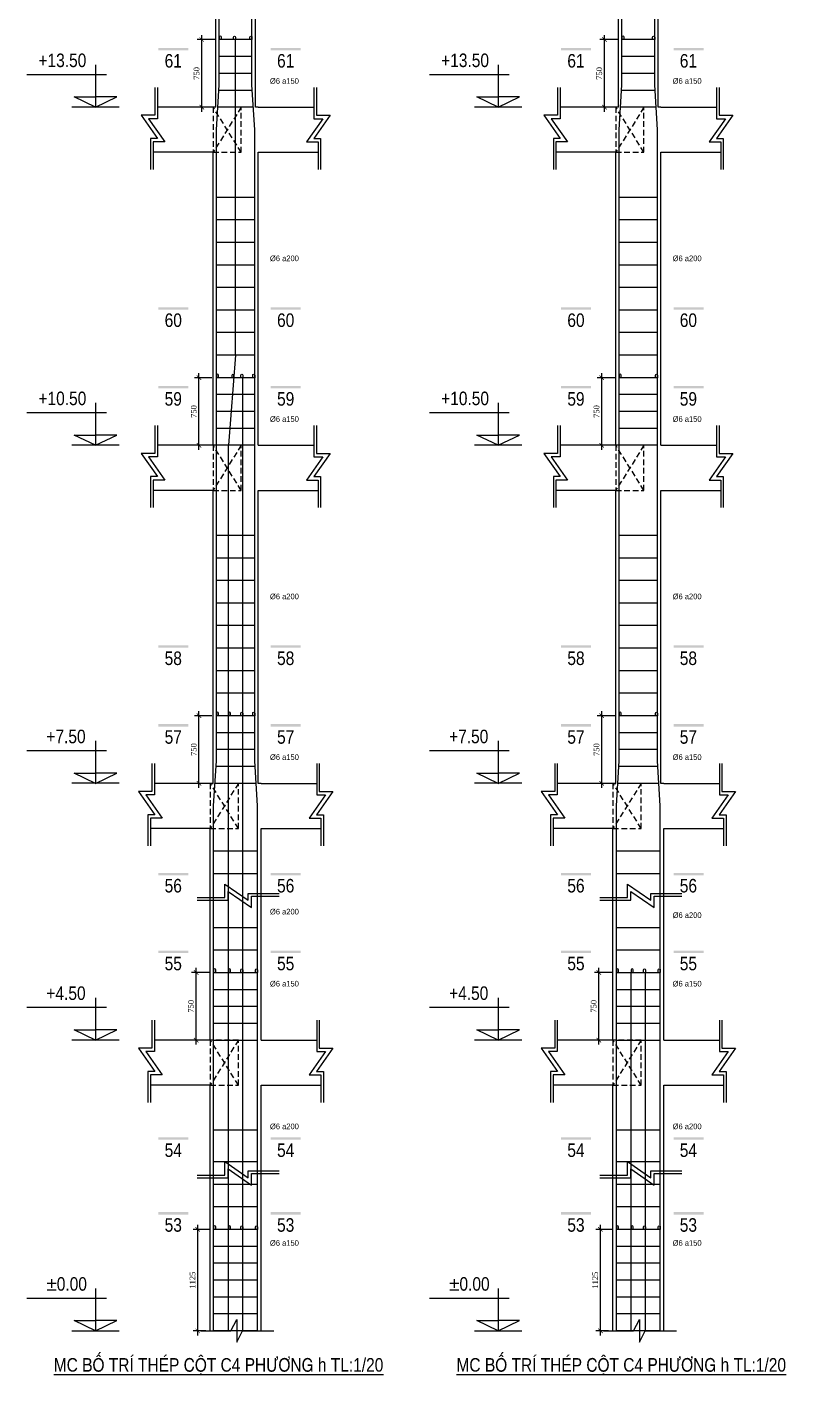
# Model space of a CAD drawing. Extents: x 394 to 12570, y -4198 to 1567.
# Drawn here: x 5536 to 5873, y 81 to 679 of the extents above; entities that cross this region are included whole.
import ezdxf

# ---------------------------------------------------------------- set-up
doc = ezdxf.new("R2010")
doc.units = 0
doc.header["$MEASUREMENT"] = 0
doc.linetypes.add('CENTER2', pattern=[1.125, 0.75, -0.125, 0.125, -0.125])
doc.linetypes.add('HIDDEN', pattern=[0.375, 0.25, -0.125])
doc.layers.get('0').update_dxf_attribs({"linetype": 'CONTINUOUS'})
doc.layers.get('DEFPOINTS').update_dxf_attribs({"linetype": 'CONTINUOUS'})
for name, color, linetype in [('DAI', 3, 'CONTINUOUS'), ('DUT', 9, 'CENTER2'), ('TEXT', 7, 'CONTINUOUS'), ('THEP', 6, 'CONTINUOUS'), ('TUONG', 7, 'CONTINUOUS')]:
    doc.layers.add(name, color=color, linetype=linetype)
doc.styles.add('DIM-NEW', font='')
doc.styles.add('style1', font='')
doc.styles.add('T2', font='')
doc.styles.get('DIM-NEW').set_extended_font_data('VNI-Helve-Condense')
doc.styles.get('style1').set_extended_font_data('VNI-Goudy')
doc.styles.get('T2').set_extended_font_data('VNI-Times')
doc.dimstyles.new('TL25', dxfattribs={"dimtxt": 2.5, "dimasz": 2, "dimexe": 2, "dimexo": 2, "dimgap": 1, "dimtad": 1, "dimdec": 0, "dimlfac": 25, "dimzin": 0, "dimdsep": 46, "dimtxsty": 'T2', "dimblk": 'ARCHTICK', "dimcen": 2.5, "dimdle": 2, "dimclrd": 1, "dimclre": 1, "dimclrt": 2, "dimadec": 0, "dimazin": 0, "dimtfac": 1, "dimtdec": 0, "dimtix": 1, "dimtofl": 0, "dimtmove": 0, "dimatfit": 0, "dimldrblk": 'ARCHTICK', "dimfxl": 1, "dimtolj": 1, "dimtzin": 0, "dimlwd": -1, "dimlwe": -1, "dimarcsym": 0})

# ---------------------------------------------------------------- blocks, each defined once
blk = doc.blocks.new('_ARCHTICK')
at = {"color": 0, "linetype": 'ByBlock', "const_width": 0.15}
blk.add_lwpolyline([(-0.5, -0.5), (0.5, 0.5)], dxfattribs=at)
blk = doc.blocks.new('*D60')
at = {"layer": 'DEFPOINTS', "color": 0, "transparency": 16777216}
for p in [(5613.5, 673.54), (5621.26, 673.54), (5619.76, 643.54)]:
    blk.add_point(p, dxfattribs=at)
at = {"layer": 'TUONG', "color": 1, "transparency": 16777216}
for p, q in [((5619.26, 673.54), (5611.5, 673.54)), ((5613.5, 641.54), (5613.5, 675.54)), ((5617.76, 643.54), (5611.5, 643.54))]:
    blk.add_line(p, q, dxfattribs=at)
at = {"layer": 'TUONG', "color": 1, "transparency": 16777216, "xscale": 2, "yscale": 2, "zscale": 2}
for p, rotation in [((5613.5, 673.54), 90), ((5613.5, 643.54), 270)]:
    blk.add_blockref('_ARCHTICK', p, dxfattribs=dict(at, rotation=rotation))
at = {"layer": 'TUONG', "color": 2, "transparency": 16777216, "insert": (5611.2, 658.54), "char_height": 2.5, "attachment_point": 5, "rotation": 90, "style": 'T2'}
blk.add_mtext('\\A1;750', dxfattribs=at)
blk = doc.blocks.new('*D59')
at = {"layer": 'DEFPOINTS', "color": 0, "transparency": 16777216}
for p in [(5612.25, 523.54), (5620.01, 523.54), (5618.51, 493.54)]:
    blk.add_point(p, dxfattribs=at)
at = {"layer": 'TUONG', "color": 1, "transparency": 16777216}
for p, q in [((5618.01, 523.54), (5610.25, 523.54)), ((5612.25, 491.54), (5612.25, 525.54)), ((5616.51, 493.54), (5610.25, 493.54))]:
    blk.add_line(p, q, dxfattribs=at)
at = {"layer": 'TUONG', "color": 1, "transparency": 16777216, "xscale": 2, "yscale": 2, "zscale": 2}
for p, rotation in [((5612.25, 523.54), 90), ((5612.25, 493.54), 270)]:
    blk.add_blockref('_ARCHTICK', p, dxfattribs=dict(at, rotation=rotation))
at = {"layer": 'TUONG', "color": 2, "transparency": 16777216, "insert": (5609.95, 508.54), "char_height": 2.5, "attachment_point": 5, "rotation": 90, "style": 'T2'}
blk.add_mtext('\\A1;750', dxfattribs=at)
blk = doc.blocks.new('*D58')
at = {"layer": 'DEFPOINTS', "color": 0, "transparency": 16777216}
for p in [(5612.25, 373.54), (5620.01, 373.54), (5618.51, 343.54)]:
    blk.add_point(p, dxfattribs=at)
at = {"layer": 'TUONG', "color": 1, "transparency": 16777216}
for p, q in [((5618.01, 373.54), (5610.25, 373.54)), ((5612.25, 341.54), (5612.25, 375.54)), ((5616.51, 343.54), (5610.25, 343.54))]:
    blk.add_line(p, q, dxfattribs=at)
at = {"layer": 'TUONG', "color": 1, "transparency": 16777216, "xscale": 2, "yscale": 2, "zscale": 2}
for p, rotation in [((5612.25, 373.54), 90), ((5612.25, 343.54), 270)]:
    blk.add_blockref('_ARCHTICK', p, dxfattribs=dict(at, rotation=rotation))
at = {"layer": 'TUONG', "color": 2, "transparency": 16777216, "insert": (5609.95, 358.54), "char_height": 2.5, "attachment_point": 5, "rotation": 90, "style": 'T2'}
blk.add_mtext('\\A1;750', dxfattribs=at)
blk = doc.blocks.new('*D57')
at = {"layer": 'DEFPOINTS', "color": 0, "transparency": 16777216}
for p in [(5611, 259.64), (5618.76, 259.64), (5617.26, 229.64)]:
    blk.add_point(p, dxfattribs=at)
at = {"layer": 'TUONG', "color": 1, "transparency": 16777216}
for p, q in [((5616.76, 259.64), (5609, 259.64)), ((5611, 227.64), (5611, 261.64)), ((5615.26, 229.64), (5609, 229.64))]:
    blk.add_line(p, q, dxfattribs=at)
at = {"layer": 'TUONG', "color": 1, "transparency": 16777216, "xscale": 2, "yscale": 2, "zscale": 2}
for p, rotation in [((5611, 259.64), 90), ((5611, 229.64), 270)]:
    blk.add_blockref('_ARCHTICK', p, dxfattribs=dict(at, rotation=rotation))
at = {"layer": 'TUONG', "color": 2, "transparency": 16777216, "insert": (5608.7, 244.64), "char_height": 2.5, "attachment_point": 5, "rotation": 90, "style": 'T2'}
blk.add_mtext('\\A1;750', dxfattribs=at)
blk = doc.blocks.new('*D56')
at = {"layer": 'DEFPOINTS', "color": 0, "transparency": 16777216}
for p in [(5611.67, 145.63), (5618.76, 145.63), (5617.26, 100.63)]:
    blk.add_point(p, dxfattribs=at)
at = {"layer": 'TUONG', "color": 1, "transparency": 16777216}
for p, q in [((5616.76, 145.63), (5609.67, 145.63)), ((5611.67, 98.63), (5611.67, 147.63)), ((5615.26, 100.63), (5609.67, 100.63))]:
    blk.add_line(p, q, dxfattribs=at)
at = {"layer": 'TUONG', "color": 1, "transparency": 16777216, "xscale": 2, "yscale": 2, "zscale": 2}
for p, rotation in [((5611.67, 145.63), 90), ((5611.67, 100.63), 270)]:
    blk.add_blockref('_ARCHTICK', p, dxfattribs=dict(at, rotation=rotation))
at = {"layer": 'TUONG', "color": 2, "transparency": 16777216, "insert": (5609.37, 123.13), "char_height": 2.5, "attachment_point": 5, "rotation": 90, "style": 'T2'}
blk.add_mtext('\\A1;1125', dxfattribs=at)
blk = doc.blocks.new('*D75')
at = {"layer": 'DEFPOINTS', "color": 0, "transparency": 16777216}
for p in [(5790.31, 145.63), (5797.4, 145.63), (5795.9, 100.63)]:
    blk.add_point(p, dxfattribs=at)
at = {"layer": 'TUONG', "color": 1, "transparency": 16777216}
for p, q in [((5795.4, 145.63), (5788.31, 145.63)), ((5790.31, 98.63), (5790.31, 147.63)), ((5793.9, 100.63), (5788.31, 100.63))]:
    blk.add_line(p, q, dxfattribs=at)
at = {"layer": 'TUONG', "color": 1, "transparency": 16777216, "xscale": 2, "yscale": 2, "zscale": 2}
for p, rotation in [((5790.31, 145.63), 90), ((5790.31, 100.63), 270)]:
    blk.add_blockref('_ARCHTICK', p, dxfattribs=dict(at, rotation=rotation))
at = {"layer": 'TUONG', "color": 2, "transparency": 16777216, "insert": (5788.01, 123.13), "char_height": 2.5, "attachment_point": 5, "rotation": 90, "style": 'T2'}
blk.add_mtext('\\A1;1125', dxfattribs=at)
blk = doc.blocks.new('*D74')
at = {"layer": 'DEFPOINTS', "color": 0, "transparency": 16777216}
for p in [(5789.64, 259.64), (5797.4, 259.64), (5795.9, 229.64)]:
    blk.add_point(p, dxfattribs=at)
at = {"layer": 'TUONG', "color": 1, "transparency": 16777216}
for p, q in [((5795.4, 259.64), (5787.64, 259.64)), ((5789.64, 227.64), (5789.64, 261.64)), ((5793.9, 229.64), (5787.64, 229.64))]:
    blk.add_line(p, q, dxfattribs=at)
at = {"layer": 'TUONG', "color": 1, "transparency": 16777216, "xscale": 2, "yscale": 2, "zscale": 2}
for p, rotation in [((5789.64, 259.64), 90), ((5789.64, 229.64), 270)]:
    blk.add_blockref('_ARCHTICK', p, dxfattribs=dict(at, rotation=rotation))
at = {"layer": 'TUONG', "color": 2, "transparency": 16777216, "insert": (5787.34, 244.64), "char_height": 2.5, "attachment_point": 5, "rotation": 90, "style": 'T2'}
blk.add_mtext('\\A1;750', dxfattribs=at)
blk = doc.blocks.new('*D73')
at = {"layer": 'DEFPOINTS', "color": 0, "transparency": 16777216}
for p in [(5790.89, 373.54), (5798.65, 373.54), (5797.15, 343.54)]:
    blk.add_point(p, dxfattribs=at)
at = {"layer": 'TUONG', "color": 1, "transparency": 16777216}
for p, q in [((5796.65, 373.54), (5788.89, 373.54)), ((5790.89, 341.54), (5790.89, 375.54)), ((5795.15, 343.54), (5788.89, 343.54))]:
    blk.add_line(p, q, dxfattribs=at)
at = {"layer": 'TUONG', "color": 1, "transparency": 16777216, "xscale": 2, "yscale": 2, "zscale": 2}
for p, rotation in [((5790.89, 373.54), 90), ((5790.89, 343.54), 270)]:
    blk.add_blockref('_ARCHTICK', p, dxfattribs=dict(at, rotation=rotation))
at = {"layer": 'TUONG', "color": 2, "transparency": 16777216, "insert": (5788.59, 358.54), "char_height": 2.5, "attachment_point": 5, "rotation": 90, "style": 'T2'}
blk.add_mtext('\\A1;750', dxfattribs=at)
blk = doc.blocks.new('*D72')
at = {"layer": 'DEFPOINTS', "color": 0, "transparency": 16777216}
for p in [(5790.89, 523.54), (5798.65, 523.54), (5797.15, 493.54)]:
    blk.add_point(p, dxfattribs=at)
at = {"layer": 'TUONG', "color": 1, "transparency": 16777216}
for p, q in [((5796.65, 523.54), (5788.89, 523.54)), ((5790.89, 491.54), (5790.89, 525.54)), ((5795.15, 493.54), (5788.89, 493.54))]:
    blk.add_line(p, q, dxfattribs=at)
at = {"layer": 'TUONG', "color": 1, "transparency": 16777216, "xscale": 2, "yscale": 2, "zscale": 2}
for p, rotation in [((5790.89, 523.54), 90), ((5790.89, 493.54), 270)]:
    blk.add_blockref('_ARCHTICK', p, dxfattribs=dict(at, rotation=rotation))
at = {"layer": 'TUONG', "color": 2, "transparency": 16777216, "insert": (5788.59, 508.54), "char_height": 2.5, "attachment_point": 5, "rotation": 90, "style": 'T2'}
blk.add_mtext('\\A1;750', dxfattribs=at)
blk = doc.blocks.new('*D71')
at = {"layer": 'DEFPOINTS', "color": 0, "transparency": 16777216}
for p in [(5792.14, 673.54), (5799.9, 673.54), (5798.4, 643.54)]:
    blk.add_point(p, dxfattribs=at)
at = {"layer": 'TUONG', "color": 1, "transparency": 16777216}
for p, q in [((5797.9, 673.54), (5790.14, 673.54)), ((5792.14, 641.54), (5792.14, 675.54)), ((5796.4, 643.54), (5790.14, 643.54))]:
    blk.add_line(p, q, dxfattribs=at)
at = {"layer": 'TUONG', "color": 1, "transparency": 16777216, "xscale": 2, "yscale": 2, "zscale": 2}
for p, rotation in [((5792.14, 673.54), 90), ((5792.14, 643.54), 270)]:
    blk.add_blockref('_ARCHTICK', p, dxfattribs=dict(at, rotation=rotation))
at = {"layer": 'TUONG', "color": 2, "transparency": 16777216, "insert": (5789.84, 658.54), "char_height": 2.5, "attachment_point": 5, "rotation": 90, "style": 'T2'}
blk.add_mtext('\\A1;750', dxfattribs=at)

msp = doc.modelspace()

# ---------------------------------------------------------------- linework, layer by layer
at = {"layer": 'DAI'}
for p, q in [((5635.759, 673.542), (5621.259, 673.542)), ((5814.398, 673.542), (5799.898, 673.542)), ((5635.759, 666.042), (5621.259, 666.042)), ((5814.398, 666.042), (5799.898, 666.042)), ((5635.759, 658.542), (5621.259, 658.542)), ((5814.398, 658.542), (5799.898, 658.542)), ((5635.916, 651.042), (5621.103, 651.042)), ((5814.554, 651.042), (5799.742, 651.042)), ((5636.384, 643.542), (5620.634, 643.542)), ((5815.023, 643.542), (5799.273, 643.542)), ((5637.009, 603.542), (5620.009, 603.542)), ((5815.648, 603.542), (5798.648, 603.542)), ((5637.009, 593.542), (5620.009, 593.542)), ((5815.648, 593.542), (5798.648, 593.542)), ((5637.009, 583.542), (5620.009, 583.542)), ((5815.648, 583.542), (5798.648, 583.542)), ((5637.009, 573.542), (5620.009, 573.542)), ((5815.648, 573.542), (5798.648, 573.542)), ((5637.009, 563.542), (5620.009, 563.542)), ((5815.648, 563.542), (5798.648, 563.542)), ((5637.009, 553.542), (5620.009, 553.542)), ((5815.648, 553.542), (5798.648, 553.542)), ((5637.009, 543.542), (5620.009, 543.542)), ((5815.648, 543.542), (5798.648, 543.542)), ((5637.009, 533.542), (5620.009, 533.542)), ((5815.648, 533.542), (5798.648, 533.542)), ((5637.009, 523.542), (5620.009, 523.542)), ((5815.648, 523.542), (5798.648, 523.542)), ((5637.009, 516.042), (5620.009, 516.042)), ((5815.648, 516.042), (5798.648, 516.042)), ((5637.009, 508.542), (5620.009, 508.542)), ((5815.648, 508.542), (5798.648, 508.542)), ((5637.009, 501.042), (5620.009, 501.042)), ((5815.648, 501.042), (5798.648, 501.042)), ((5637.009, 493.542), (5620.009, 493.542)), ((5815.648, 493.542), (5798.648, 493.542)), ((5637.009, 453.542), (5620.009, 453.542)), ((5815.648, 453.542), (5798.648, 453.542)), ((5637.009, 443.542), (5620.009, 443.542)), ((5815.648, 443.542), (5798.648, 443.542)), ((5637.009, 433.542), (5620.009, 433.542)), ((5815.648, 433.542), (5798.648, 433.542)), ((5637.009, 423.542), (5620.009, 423.542)), ((5815.648, 423.542), (5798.648, 423.542)), ((5637.009, 413.542), (5620.009, 413.542)), ((5815.648, 413.542), (5798.648, 413.542)), ((5637.009, 403.542), (5620.009, 403.542)), ((5815.648, 403.542), (5798.648, 403.542)), ((5637.009, 393.542), (5620.009, 393.542)), ((5815.648, 393.542), (5798.648, 393.542)), ((5637.009, 383.542), (5620.009, 383.542)), ((5815.648, 383.542), (5798.648, 383.542)), ((5637.009, 373.542), (5620.009, 373.542)), ((5815.648, 373.542), (5798.648, 373.542)), ((5637.009, 366.042), (5620.009, 366.042)), ((5815.648, 366.042), (5798.648, 366.042)), ((5637.009, 358.542), (5620.009, 358.542)), ((5815.648, 358.542), (5798.648, 358.542)), ((5637.166, 351.042), (5619.853, 351.042)), ((5815.804, 351.042), (5798.492, 351.042)), ((5637.634, 343.542), (5619.384, 343.542)), ((5816.273, 343.542), (5798.023, 343.542)), ((5618.759, 313.542), (5638.259, 313.542)), ((5797.398, 313.542), (5816.898, 313.542)), ((5618.759, 303.542), (5638.259, 303.542)), ((5797.398, 303.542), (5816.898, 303.542)), ((5618.759, 279.641), (5638.259, 279.641)), ((5797.398, 279.641), (5816.898, 279.641)), ((5618.759, 269.641), (5638.259, 269.641)), ((5797.398, 269.641), (5816.898, 269.641)), ((5618.759, 259.641), (5638.259, 259.641)), ((5797.398, 259.641), (5816.898, 259.641)), ((5618.759, 252.141), (5638.259, 252.141)), ((5797.398, 252.141), (5816.898, 252.141)), ((5618.759, 244.641), (5638.259, 244.641)), ((5797.398, 244.641), (5816.898, 244.641)), ((5618.759, 237.141), (5638.259, 237.141)), ((5797.398, 237.141), (5816.898, 237.141)), ((5618.759, 229.641), (5638.259, 229.641)), ((5797.398, 229.641), (5816.898, 229.641)), ((5638.259, 189.641), (5618.759, 189.641)), ((5816.898, 189.641), (5797.398, 189.641)), ((5638.259, 175.632), (5618.759, 175.632)), ((5816.898, 175.632), (5797.398, 175.632)), ((5638.259, 165.632), (5618.759, 165.632)), ((5816.898, 165.632), (5797.398, 165.632)), ((5638.259, 155.632), (5618.759, 155.632)), ((5816.898, 155.632), (5797.398, 155.632)), ((5638.259, 145.632), (5618.759, 145.632)), ((5816.898, 145.632), (5797.398, 145.632)), ((5638.259, 138.132), (5618.759, 138.132)), ((5816.898, 138.132), (5797.398, 138.132)), ((5638.259, 130.632), (5618.759, 130.632)), ((5816.898, 130.632), (5797.398, 130.632)), ((5638.259, 123.132), (5618.759, 123.132)), ((5816.898, 123.132), (5797.398, 123.132)), ((5638.259, 115.632), (5618.759, 115.632)), ((5816.898, 115.632), (5797.398, 115.632)), ((5638.259, 108.132), (5618.759, 108.132)), ((5816.898, 108.132), (5797.398, 108.132)), ((5638.259, 100.632), (5618.759, 100.632)), ((5816.898, 100.632), (5797.398, 100.632))]:
    msp.add_line(p, q, dxfattribs=at)
at = {"layer": 'DUT', "linetype": 'HIDDEN', "ltscale": 10}
for p, q in [((5631.009, 623.542), (5618.509, 643.542)), ((5631.009, 643.542), (5618.509, 623.542)), ((5809.648, 643.542), (5797.148, 623.542)), ((5809.648, 623.542), (5797.148, 643.542)), ((5631.009, 473.542), (5618.509, 493.542)), ((5631.009, 493.542), (5618.509, 473.542)), ((5809.648, 493.542), (5797.148, 473.542)), ((5809.648, 473.542), (5797.148, 493.542)), ((5629.759, 343.542), (5617.259, 323.542)), ((5629.759, 323.542), (5617.259, 343.542)), ((5808.398, 323.542), (5795.898, 343.542)), ((5808.398, 343.542), (5795.898, 323.542)), ((5629.759, 209.641), (5617.259, 229.641)), ((5629.759, 229.641), (5617.259, 209.641)), ((5808.398, 229.641), (5795.898, 209.641)), ((5808.398, 209.641), (5795.898, 229.641))]:
    msp.add_line(p, q, dxfattribs=at)
for points in [[(5618.509, 623.542), (5631.009, 623.542), (5631.009, 643.542), (5618.509, 643.542)], [(5797.148, 623.542), (5809.648, 623.542), (5809.648, 643.542), (5797.148, 643.542)], [(5618.509, 473.542), (5631.009, 473.542), (5631.009, 493.542), (5618.509, 493.542)], [(5797.148, 473.542), (5809.648, 473.542), (5809.648, 493.542), (5797.148, 493.542)], [(5617.259, 323.542), (5629.759, 323.542), (5629.759, 343.542), (5617.259, 343.542)], [(5795.898, 323.542), (5808.398, 323.542), (5808.398, 343.542), (5795.898, 343.542)], [(5617.259, 209.641), (5629.759, 209.641), (5629.759, 229.641), (5617.259, 229.641)], [(5795.898, 209.641), (5808.398, 209.641), (5808.398, 229.641), (5795.898, 229.641)]]:
    msp.add_lwpolyline(points, close=True, dxfattribs=at)
at = {"layer": 'TEXT', "ltscale": 10}
for points in [[(5607.545, 668.776), (5607.545, 669.826), (5594.241, 668.776), (5594.241, 669.826)], [(5657.419, 668.776), (5657.419, 669.826), (5644.114, 668.776), (5644.114, 669.826)], [(5786.184, 668.776), (5786.184, 669.826), (5772.879, 668.776), (5772.879, 669.826)], [(5836.058, 668.776), (5836.058, 669.826), (5822.753, 668.776), (5822.753, 669.826)], [(5607.545, 553.698), (5607.545, 554.748), (5594.241, 553.698), (5594.241, 554.748)], [(5657.419, 553.698), (5657.419, 554.748), (5644.114, 553.698), (5644.114, 554.748)], [(5786.184, 553.698), (5786.184, 554.748), (5772.879, 553.698), (5772.879, 554.748)], [(5836.058, 553.698), (5836.058, 554.748), (5822.753, 553.698), (5822.753, 554.748)], [(5607.545, 518.776), (5607.545, 519.826), (5594.241, 518.776), (5594.241, 519.826)], [(5657.419, 518.776), (5657.419, 519.826), (5644.114, 518.776), (5644.114, 519.826)], [(5786.184, 518.776), (5786.184, 519.826), (5772.879, 518.776), (5772.879, 519.826)], [(5836.058, 518.776), (5836.058, 519.826), (5822.753, 518.776), (5822.753, 519.826)], [(5607.545, 403.698), (5607.545, 404.748), (5594.241, 403.698), (5594.241, 404.748)], [(5657.419, 403.698), (5657.419, 404.748), (5644.114, 403.698), (5644.114, 404.748)], [(5786.184, 403.698), (5786.184, 404.748), (5772.879, 403.698), (5772.879, 404.748)], [(5836.058, 403.698), (5836.058, 404.748), (5822.753, 403.698), (5822.753, 404.748)], [(5607.545, 368.776), (5607.545, 369.826), (5594.241, 368.776), (5594.241, 369.826)], [(5657.419, 368.776), (5657.419, 369.826), (5644.114, 368.776), (5644.114, 369.826)], [(5786.184, 368.776), (5786.184, 369.826), (5772.879, 368.776), (5772.879, 369.826)], [(5836.058, 368.776), (5836.058, 369.826), (5822.753, 368.776), (5822.753, 369.826)], [(5607.545, 302.784), (5607.545, 303.834), (5594.241, 302.784), (5594.241, 303.834)], [(5657.419, 302.784), (5657.419, 303.834), (5644.114, 302.784), (5644.114, 303.834)], [(5786.184, 302.784), (5786.184, 303.834), (5772.879, 302.784), (5772.879, 303.834)], [(5836.058, 302.784), (5836.058, 303.834), (5822.753, 302.784), (5822.753, 303.834)], [(5607.545, 268.262), (5607.545, 269.312), (5594.241, 268.262), (5594.241, 269.312)], [(5657.419, 268.262), (5657.419, 269.312), (5644.114, 268.262), (5644.114, 269.312)], [(5786.184, 268.262), (5786.184, 269.312), (5772.879, 268.262), (5772.879, 269.312)], [(5836.058, 268.262), (5836.058, 269.312), (5822.753, 268.262), (5822.753, 269.312)], [(5607.545, 185.441), (5607.545, 186.491), (5594.241, 185.441), (5594.241, 186.491)], [(5657.419, 185.441), (5657.419, 186.491), (5644.114, 185.441), (5644.114, 186.491)], [(5786.184, 185.441), (5786.184, 186.491), (5772.879, 185.441), (5772.879, 186.491)], [(5836.058, 185.441), (5836.058, 186.491), (5822.753, 185.441), (5822.753, 186.491)], [(5607.545, 152.25), (5607.545, 153.3), (5594.241, 152.25), (5594.241, 153.3)], [(5657.419, 152.25), (5657.419, 153.3), (5644.114, 152.25), (5644.114, 153.3)], [(5786.184, 152.25), (5786.184, 153.3), (5772.879, 152.25), (5772.879, 153.3)], [(5836.058, 152.25), (5836.058, 153.3), (5822.753, 152.25), (5822.753, 153.3)]]:
    msp.add_trace(points, dxfattribs=at)
at = {"layer": 'THEP', "ltscale": 10}
for p, q in [((5628.509, 533.542), (5628.509, 673.542)), ((5620.009, 633.542), (5621.259, 653.542)), ((5637.009, 633.542), (5635.759, 653.542)), ((5798.648, 633.542), (5799.898, 653.542)), ((5815.648, 633.542), (5814.398, 653.542)), ((5628.509, 533.542), (5625.286, 493.542))]:
    msp.add_line(p, q, dxfattribs=at)
for points in [[(5621.259, 653.542), (5621.259, 933.542)], [(5635.759, 653.542), (5635.759, 933.542)], [(5799.898, 653.542), (5799.898, 933.542)], [(5814.398, 653.542), (5814.398, 933.542)], [(5618.759, 100.632), (5618.759, 333.542), (5620.009, 353.542), (5620.009, 633.542)], [(5638.259, 100.632), (5638.259, 333.542), (5637.009, 353.542), (5637.009, 633.542)], [(5797.398, 100.632), (5797.398, 333.542), (5798.648, 353.542), (5798.648, 633.542)], [(5816.898, 100.632), (5816.898, 333.542), (5815.648, 353.542), (5815.648, 633.542)], [(5631.732, 100.632), (5631.732, 523.542)], [(5625.286, 100.632), (5625.286, 493.542)], [(5803.925, 100.632), (5803.925, 259.641)], [(5810.371, 100.632), (5810.371, 259.641)]]:
    msp.add_lwpolyline(points, dxfattribs=at)
for points in [[(5622.197, 673.532), (5622.197, 674.659, 1), (5621.259, 674.659), (5621.259, 673.542)], [(5627.572, 673.532), (5627.572, 674.659, -1), (5628.509, 674.659), (5628.509, 673.542)], [(5634.822, 673.532), (5634.822, 674.659, -1), (5635.759, 674.659), (5635.759, 673.542)], [(5800.836, 673.532), (5800.836, 674.659, 1), (5799.898, 674.659), (5799.898, 673.542)], [(5813.461, 673.532), (5813.461, 674.659, -1), (5814.398, 674.659), (5814.398, 673.542)], [(5620.947, 523.532), (5620.947, 524.659, 1), (5620.009, 524.659), (5620.009, 523.542)], [(5627.737, 523.41), (5627.737, 524.537, 1), (5626.799, 524.537), (5626.799, 523.42)], [(5630.795, 523.532), (5630.795, 524.659, -1), (5631.732, 524.659), (5631.732, 523.542)], [(5636.072, 523.532), (5636.072, 524.659, -1), (5637.009, 524.659), (5637.009, 523.542)], [(5799.586, 523.532), (5799.586, 524.659, 1), (5798.648, 524.659), (5798.648, 523.542)], [(5814.711, 523.532), (5814.711, 524.659, -1), (5815.648, 524.659), (5815.648, 523.542)], [(5620.947, 373.532), (5620.947, 374.659, 1), (5620.009, 374.659), (5620.009, 373.542)], [(5626.224, 373.532), (5626.224, 374.659, 1), (5625.286, 374.659), (5625.286, 373.542)], [(5630.795, 373.532), (5630.795, 374.659, -1), (5631.732, 374.659), (5631.732, 373.542)], [(5636.072, 373.532), (5636.072, 374.659, -1), (5637.009, 374.659), (5637.009, 373.542)], [(5799.586, 373.532), (5799.586, 374.659, 1), (5798.648, 374.659), (5798.648, 373.542)], [(5814.711, 373.532), (5814.711, 374.659, -1), (5815.648, 374.659), (5815.648, 373.542)], [(5619.697, 259.63), (5619.697, 260.758, 1), (5618.759, 260.758), (5618.759, 259.641)], [(5626.224, 259.63), (5626.224, 260.758, 1), (5625.286, 260.758), (5625.286, 259.641)], [(5630.795, 259.63), (5630.795, 260.758, -1), (5631.732, 260.758), (5631.732, 259.641)], [(5637.322, 259.63), (5637.322, 260.758, -1), (5638.259, 260.758), (5638.259, 259.641)], [(5798.336, 259.63), (5798.336, 260.758, 1), (5797.398, 260.758), (5797.398, 259.641)], [(5804.863, 259.63), (5804.863, 260.758, 1), (5803.925, 260.758), (5803.925, 259.641)], [(5809.434, 259.63), (5809.434, 260.758, -1), (5810.371, 260.758), (5810.371, 259.641)], [(5815.961, 259.63), (5815.961, 260.758, -1), (5816.898, 260.758), (5816.898, 259.641)], [(5619.697, 145.622), (5619.697, 146.749, 1), (5618.759, 146.749), (5618.759, 145.632)], [(5626.224, 145.622), (5626.224, 146.749, 1), (5625.286, 146.749), (5625.286, 145.632)], [(5630.795, 145.622), (5630.795, 146.749, -1), (5631.732, 146.749), (5631.732, 145.632)], [(5637.322, 145.622), (5637.322, 146.749, -1), (5638.259, 146.749), (5638.259, 145.632)], [(5798.336, 145.622), (5798.336, 146.749, 1), (5797.398, 146.749), (5797.398, 145.632)], [(5804.863, 145.622), (5804.863, 146.749, 1), (5803.925, 146.749), (5803.925, 145.632)], [(5809.434, 145.622), (5809.434, 146.749, -1), (5810.371, 146.749), (5810.371, 145.632)], [(5815.961, 145.622), (5815.961, 146.749, -1), (5816.898, 146.749), (5816.898, 145.632)]]:
    msp.add_lwpolyline(points, format="xyb", dxfattribs=at)
at = {"layer": 'TUONG'}
for p, q in [((5619.759, 643.542), (5619.759, 773.542)), ((5637.259, 643.542), (5637.259, 773.542)), ((5798.398, 643.542), (5798.398, 773.542)), ((5815.898, 643.542), (5815.898, 773.542)), ((5566.36, 662.365), (5566.36, 643.542)), ((5744.999, 662.365), (5744.999, 643.542)), ((5571.177, 657.932), (5535.94, 657.932)), ((5749.816, 657.932), (5714.579, 657.932)), ((5566.36, 643.542), (5556.917, 648.09)), ((5556.917, 648.09), (5566.36, 648.09)), ((5566.36, 643.542), (5575.803, 648.09)), ((5575.803, 648.09), (5566.36, 648.09)), ((5566.36, 648.09), (5566.36, 643.542)), ((5735.556, 648.09), (5744.999, 648.09)), ((5744.999, 643.542), (5735.556, 648.09)), ((5744.999, 648.09), (5744.999, 643.542)), ((5754.441, 648.09), (5744.999, 648.09)), ((5744.999, 643.542), (5754.441, 648.09)), ((5555.858, 643.713), (5576.862, 643.713)), ((5618.509, 643.542), (5593.802, 643.542)), ((5619.759, 643.542), (5618.509, 643.542)), ((5638.509, 643.542), (5637.259, 643.542)), ((5638.509, 643.542), (5663.217, 643.542)), ((5734.497, 643.713), (5755.501, 643.713)), ((5797.148, 643.542), (5772.441, 643.542)), ((5798.398, 643.542), (5797.148, 643.542)), ((5817.148, 643.542), (5815.898, 643.542)), ((5817.148, 643.542), (5841.856, 643.542)), ((5618.509, 623.542), (5591.961, 623.542)), ((5618.509, 493.542), (5618.509, 623.542)), ((5638.509, 493.542), (5638.509, 623.542)), ((5638.509, 623.542), (5665.058, 623.542)), ((5797.148, 623.542), (5770.599, 623.542)), ((5797.148, 493.542), (5797.148, 623.542)), ((5817.148, 623.542), (5843.697, 623.542)), ((5817.148, 493.542), (5817.148, 623.542)), ((5566.36, 512.365), (5566.36, 493.542)), ((5744.999, 512.365), (5744.999, 493.542)), ((5571.177, 507.932), (5535.94, 507.932)), ((5749.816, 507.932), (5714.579, 507.932)), ((5566.36, 493.542), (5556.917, 498.09)), ((5556.917, 498.09), (5566.36, 498.09)), ((5566.36, 493.542), (5575.803, 498.09)), ((5575.803, 498.09), (5566.36, 498.09)), ((5566.36, 498.09), (5566.36, 493.542)), ((5735.556, 498.09), (5744.999, 498.09)), ((5744.999, 493.542), (5735.556, 498.09)), ((5744.999, 498.09), (5744.999, 493.542)), ((5754.441, 498.09), (5744.999, 498.09)), ((5744.999, 493.542), (5754.441, 498.09)), ((5555.858, 493.713), (5576.862, 493.713)), ((5618.509, 493.542), (5593.802, 493.542)), ((5638.509, 493.542), (5663.217, 493.542)), ((5734.497, 493.713), (5755.501, 493.713)), ((5797.148, 493.542), (5772.441, 493.542)), ((5817.148, 493.542), (5841.856, 493.542)), ((5618.509, 473.542), (5591.961, 473.542)), ((5618.509, 343.542), (5618.509, 473.542)), ((5638.509, 473.542), (5665.058, 473.542)), ((5638.509, 343.542), (5638.509, 473.542)), ((5797.148, 473.542), (5770.599, 473.542)), ((5797.148, 343.542), (5797.148, 473.542)), ((5817.148, 343.542), (5817.148, 473.542)), ((5817.148, 473.542), (5843.697, 473.542)), ((5566.36, 362.365), (5566.36, 343.542)), ((5744.999, 362.365), (5744.999, 343.542)), ((5571.177, 357.932), (5535.94, 357.932)), ((5749.816, 357.932), (5714.579, 357.932)), ((5566.36, 343.542), (5556.917, 348.09)), ((5556.917, 348.09), (5566.36, 348.09)), ((5566.36, 343.542), (5575.803, 348.09)), ((5575.803, 348.09), (5566.36, 348.09)), ((5566.36, 348.09), (5566.36, 343.542)), ((5735.556, 348.09), (5744.999, 348.09)), ((5744.999, 343.542), (5735.556, 348.09)), ((5744.999, 348.09), (5744.999, 343.542)), ((5754.441, 348.09), (5744.999, 348.09)), ((5744.999, 343.542), (5754.441, 348.09)), ((5555.858, 343.713), (5576.862, 343.713)), ((5617.259, 343.542), (5592.552, 343.542)), ((5617.259, 343.542), (5618.509, 343.542)), ((5639.759, 343.542), (5638.509, 343.542)), ((5639.759, 343.542), (5664.467, 343.542)), ((5734.497, 343.713), (5755.501, 343.713)), ((5795.898, 343.542), (5771.191, 343.542)), ((5795.898, 343.542), (5797.148, 343.542)), ((5818.398, 343.542), (5817.148, 343.542)), ((5818.398, 343.542), (5843.106, 343.542)), ((5617.259, 323.542), (5590.711, 323.542)), ((5617.259, 229.641), (5617.259, 323.542)), ((5639.759, 323.542), (5666.308, 323.542)), ((5639.759, 229.641), (5639.759, 323.542)), ((5795.898, 323.542), (5769.349, 323.542)), ((5795.898, 229.641), (5795.898, 323.542)), ((5818.398, 229.641), (5818.398, 323.542)), ((5818.398, 323.542), (5844.947, 323.542)), ((5566.36, 248.463), (5566.36, 229.641)), ((5744.999, 248.463), (5744.999, 229.641)), ((5571.177, 244.031), (5535.94, 244.031)), ((5749.816, 244.031), (5714.579, 244.031)), ((5556.917, 234.189), (5566.36, 234.189)), ((5566.36, 229.641), (5556.917, 234.189)), ((5566.36, 234.189), (5566.36, 229.641)), ((5575.803, 234.189), (5566.36, 234.189)), ((5566.36, 229.641), (5575.803, 234.189)), ((5744.999, 229.641), (5735.556, 234.189)), ((5735.556, 234.189), (5744.999, 234.189)), ((5744.999, 229.641), (5754.441, 234.189)), ((5754.441, 234.189), (5744.999, 234.189)), ((5744.999, 234.189), (5744.999, 229.641)), ((5555.858, 229.812), (5576.862, 229.812)), ((5617.259, 229.641), (5592.552, 229.641)), ((5639.759, 229.641), (5664.467, 229.641)), ((5734.497, 229.812), (5755.501, 229.812)), ((5795.898, 229.641), (5771.191, 229.641)), ((5818.398, 229.641), (5843.106, 229.641)), ((5617.259, 209.641), (5590.711, 209.641)), ((5617.259, 100.632), (5617.259, 209.641)), ((5639.759, 209.641), (5666.308, 209.641)), ((5639.759, 100.632), (5639.759, 209.641)), ((5795.898, 209.641), (5769.349, 209.641)), ((5795.898, 100.632), (5795.898, 209.641)), ((5818.398, 100.632), (5818.398, 209.641)), ((5818.398, 209.641), (5844.947, 209.641)), ((5571.177, 115.022), (5535.94, 115.022)), ((5566.36, 119.455), (5566.36, 100.632)), ((5749.816, 115.022), (5714.579, 115.022)), ((5744.999, 119.455), (5744.999, 100.632)), ((5566.36, 100.632), (5556.917, 105.18)), ((5556.917, 105.18), (5566.36, 105.18)), ((5566.36, 100.632), (5575.803, 105.18)), ((5575.803, 105.18), (5566.36, 105.18)), ((5566.36, 105.18), (5566.36, 100.632)), ((5735.556, 105.18), (5744.999, 105.18)), ((5744.999, 100.632), (5735.556, 105.18)), ((5744.999, 105.18), (5744.999, 100.632)), ((5754.441, 105.18), (5744.999, 105.18)), ((5744.999, 100.632), (5754.441, 105.18)), ((5555.858, 100.632), (5576.862, 100.632)), ((5734.497, 100.632), (5755.501, 100.632))]:
    msp.add_line(p, q, dxfattribs=at)
for points in [[(5592.655, 652.324), (5592.655, 639.97), (5586.632, 639.97), (5593.839, 629.634), (5590.814, 629.634), (5590.814, 615.881)], [(5593.802, 652.324), (5593.802, 638.47), (5589.887, 638.47), (5597.094, 628.134), (5591.961, 628.134), (5591.961, 615.881)], [(5663.217, 652.324), (5663.217, 638.47), (5667.132, 638.47), (5659.925, 628.134), (5665.058, 628.134), (5665.058, 615.881)], [(5664.363, 652.324), (5664.363, 639.97), (5670.387, 639.97), (5663.18, 629.634), (5666.205, 629.634), (5666.205, 615.881)], [(5771.294, 652.324), (5771.294, 639.97), (5765.271, 639.97), (5772.478, 629.634), (5769.453, 629.634), (5769.453, 615.881)], [(5772.441, 652.324), (5772.441, 638.47), (5768.525, 638.47), (5775.733, 628.134), (5770.599, 628.134), (5770.599, 615.881)], [(5841.856, 652.324), (5841.856, 638.47), (5845.771, 638.47), (5838.564, 628.134), (5843.697, 628.134), (5843.697, 615.881)], [(5843.002, 652.324), (5843.002, 639.97), (5849.026, 639.97), (5841.819, 629.634), (5844.844, 629.634), (5844.844, 615.881)], [(5592.655, 502.324), (5592.655, 489.97), (5586.632, 489.97), (5593.839, 479.634), (5590.814, 479.634), (5590.814, 465.881)], [(5593.802, 502.324), (5593.802, 488.47), (5589.887, 488.47), (5597.094, 478.134), (5591.961, 478.134), (5591.961, 465.881)], [(5663.217, 502.324), (5663.217, 488.47), (5667.132, 488.47), (5659.925, 478.134), (5665.058, 478.134), (5665.058, 465.881)], [(5664.363, 502.324), (5664.363, 489.97), (5670.387, 489.97), (5663.18, 479.634), (5666.205, 479.634), (5666.205, 465.881)], [(5771.294, 502.324), (5771.294, 489.97), (5765.271, 489.97), (5772.478, 479.634), (5769.453, 479.634), (5769.453, 465.881)], [(5772.441, 502.324), (5772.441, 488.47), (5768.525, 488.47), (5775.733, 478.134), (5770.599, 478.134), (5770.599, 465.881)], [(5841.856, 502.324), (5841.856, 488.47), (5845.771, 488.47), (5838.564, 478.134), (5843.697, 478.134), (5843.697, 465.881)], [(5843.002, 502.324), (5843.002, 489.97), (5849.026, 489.97), (5841.819, 479.634), (5844.844, 479.634), (5844.844, 465.881)], [(5591.405, 352.324), (5591.405, 339.97), (5585.382, 339.97), (5592.589, 329.634), (5589.564, 329.634), (5589.564, 315.881)], [(5592.552, 352.324), (5592.552, 338.47), (5588.637, 338.47), (5595.844, 328.134), (5590.711, 328.134), (5590.711, 315.881)], [(5664.467, 352.324), (5664.467, 338.47), (5668.382, 338.47), (5661.175, 328.134), (5666.308, 328.134), (5666.308, 315.881)], [(5665.613, 352.324), (5665.613, 339.97), (5671.637, 339.97), (5664.43, 329.634), (5667.455, 329.634), (5667.455, 315.881)], [(5770.044, 352.324), (5770.044, 339.97), (5764.021, 339.97), (5771.228, 329.634), (5768.203, 329.634), (5768.203, 315.881)], [(5771.191, 352.324), (5771.191, 338.47), (5767.275, 338.47), (5774.483, 328.134), (5769.349, 328.134), (5769.349, 315.881)], [(5843.106, 352.324), (5843.106, 338.47), (5847.021, 338.47), (5839.814, 328.134), (5844.947, 328.134), (5844.947, 315.881)], [(5844.252, 352.324), (5844.252, 339.97), (5850.276, 339.97), (5843.069, 329.634), (5846.094, 329.634), (5846.094, 315.881)], [(5611.396, 292.86), (5623.75, 292.86), (5623.75, 298.884), (5634.086, 291.677), (5634.086, 294.702), (5647.839, 294.702)], [(5611.396, 291.714), (5625.25, 291.714), (5625.25, 295.629), (5635.586, 288.422), (5635.586, 293.555), (5647.839, 293.555)], [(5790.035, 292.86), (5802.389, 292.86), (5802.389, 298.884), (5812.725, 291.677), (5812.725, 294.702), (5826.478, 294.702)], [(5790.035, 291.714), (5803.889, 291.714), (5803.889, 295.629), (5814.225, 288.422), (5814.225, 293.555), (5826.478, 293.555)], [(5591.405, 238.422), (5591.405, 226.068), (5585.382, 226.068), (5592.589, 215.733), (5589.564, 215.733), (5589.564, 201.98)], [(5592.552, 238.422), (5592.552, 224.568), (5588.637, 224.568), (5595.844, 214.233), (5590.711, 214.233), (5590.711, 201.98)], [(5664.467, 238.422), (5664.467, 224.568), (5668.382, 224.568), (5661.175, 214.233), (5666.308, 214.233), (5666.308, 201.98)], [(5665.613, 238.422), (5665.613, 226.068), (5671.637, 226.068), (5664.43, 215.733), (5667.455, 215.733), (5667.455, 201.98)], [(5770.044, 238.422), (5770.044, 226.068), (5764.021, 226.068), (5771.228, 215.733), (5768.203, 215.733), (5768.203, 201.98)], [(5771.191, 238.422), (5771.191, 224.568), (5767.275, 224.568), (5774.483, 214.233), (5769.349, 214.233), (5769.349, 201.98)], [(5843.106, 238.422), (5843.106, 224.568), (5847.021, 224.568), (5839.814, 214.233), (5844.947, 214.233), (5844.947, 201.98)], [(5844.252, 238.422), (5844.252, 226.068), (5850.276, 226.068), (5843.069, 215.733), (5846.094, 215.733), (5846.094, 201.98)], [(5611.396, 169.728), (5623.75, 169.728), (5623.75, 175.751), (5634.086, 168.544), (5634.086, 171.569), (5647.839, 171.569)], [(5790.035, 169.728), (5802.389, 169.728), (5802.389, 175.751), (5812.725, 168.544), (5812.725, 171.569), (5826.478, 171.569)], [(5611.396, 168.581), (5625.25, 168.581), (5625.25, 172.497), (5635.586, 165.289), (5635.586, 170.422), (5647.839, 170.422)], [(5790.035, 168.581), (5803.889, 168.581), (5803.889, 172.497), (5814.225, 165.289), (5814.225, 170.422), (5826.478, 170.422)], [(5612.998, 100.632), (5626.416, 100.632), (5629.072, 105.715), (5629.072, 95.55), (5631.506, 100.632), (5645.468, 100.632)], [(5791.637, 100.632), (5805.055, 100.632), (5807.71, 105.715), (5807.71, 95.55), (5810.145, 100.632), (5824.107, 100.632)]]:
    msp.add_lwpolyline(points, dxfattribs=at)
for points in [[(5556.917, 648.09), (5566.36, 648.09), (5566.36, 643.542), (5556.917, 648.09)], [(5735.556, 648.09), (5744.999, 648.09), (5744.999, 643.542), (5735.556, 648.09)], [(5556.917, 498.09), (5566.36, 498.09), (5566.36, 493.542), (5556.917, 498.09)], [(5735.556, 498.09), (5744.999, 498.09), (5744.999, 493.542), (5735.556, 498.09)], [(5556.917, 348.09), (5566.36, 348.09), (5566.36, 343.542), (5556.917, 348.09)], [(5735.556, 348.09), (5744.999, 348.09), (5744.999, 343.542), (5735.556, 348.09)], [(5556.917, 234.189), (5566.36, 234.189), (5566.36, 229.641), (5556.917, 234.189)], [(5735.556, 234.189), (5744.999, 234.189), (5744.999, 229.641), (5735.556, 234.189)], [(5556.917, 105.18), (5566.36, 105.18), (5566.36, 100.632), (5556.917, 105.18)], [(5735.556, 105.18), (5744.999, 105.18), (5744.999, 100.632), (5735.556, 105.18)]]:
    msp.add_solid(points, dxfattribs=at)

# ---------------------------------------------------------------- texts
at = {"layer": 'TEXT', "style": 'DIM-NEW'}
for s, p in [('+13.50', (5541.052, 661.361)), ('+13.50', (5719.691, 661.361)), ('+10.50', (5541.052, 511.361)), ('+10.50', (5719.691, 511.361)), ('+7.50', (5544.559, 361.361)), ('+7.50', (5723.198, 361.361)), ('+4.50', (5544.559, 247.46)), ('+4.50', (5723.198, 247.46)), ('%%p0.00', (5544.559, 118.451)), ('%%p0.00', (5723.198, 118.451)), ('%%UMC BOÁ TRÍ THEÙP COÄT C4 PHÖÔNG h TL:1/20', (5547.831, 82.531)), ('%%UMC BOÁ TRÍ THEÙP COÄT C4 PHÖÔNG h TL:1/20', (5726.47, 82.531))]:
    msp.add_text(s, height=6, dxfattribs=at).set_placement(p)
at = {"layer": 'TEXT', "ltscale": 10}
for s, height, style, p in [('61', 6, 'DIM-NEW', (5597.015, 661.137)), ('61', 6, 'DIM-NEW', (5646.888, 661.137)), ('61', 6, 'DIM-NEW', (5775.653, 661.137)), ('61', 6, 'DIM-NEW', (5825.527, 661.137)), ('%%2546 a150', 2.5, 'style1', (5643.737, 653.941)), ('%%2546 a150', 2.5, 'style1', (5822.376, 653.941)), ('%%2546 a200', 2.5, 'style1', (5643.737, 575.242)), ('%%2546 a200', 2.5, 'style1', (5822.376, 575.242)), ('60', 6, 'DIM-NEW', (5597.015, 546.059)), ('60', 6, 'DIM-NEW', (5646.888, 546.059)), ('60', 6, 'DIM-NEW', (5775.653, 546.059)), ('60', 6, 'DIM-NEW', (5825.527, 546.059)), ('59', 6, 'DIM-NEW', (5597.015, 511.137)), ('59', 6, 'DIM-NEW', (5646.888, 511.137)), ('59', 6, 'DIM-NEW', (5775.653, 511.137)), ('59', 6, 'DIM-NEW', (5825.527, 511.137)), ('%%2546 a150', 2.5, 'style1', (5643.737, 503.941)), ('%%2546 a150', 2.5, 'style1', (5822.376, 503.941)), ('%%2546 a200', 2.5, 'style1', (5643.737, 425.242)), ('%%2546 a200', 2.5, 'style1', (5822.376, 425.242)), ('58', 6, 'DIM-NEW', (5597.015, 396.059)), ('58', 6, 'DIM-NEW', (5646.888, 396.059)), ('58', 6, 'DIM-NEW', (5775.653, 396.059)), ('58', 6, 'DIM-NEW', (5825.527, 396.059)), ('57', 6, 'DIM-NEW', (5597.015, 361.137)), ('57', 6, 'DIM-NEW', (5646.888, 361.137)), ('57', 6, 'DIM-NEW', (5775.653, 361.137)), ('57', 6, 'DIM-NEW', (5825.527, 361.137)), ('%%2546 a150', 2.5, 'style1', (5643.737, 353.941)), ('%%2546 a150', 2.5, 'style1', (5822.376, 353.941)), ('56', 6, 'DIM-NEW', (5597.015, 295.145)), ('56', 6, 'DIM-NEW', (5646.888, 295.145)), ('56', 6, 'DIM-NEW', (5775.653, 295.145)), ('56', 6, 'DIM-NEW', (5825.527, 295.145)), ('%%2546 a200', 2.5, 'style1', (5643.737, 285.39)), ('%%2546 a200', 2.5, 'style1', (5822.376, 283.812)), ('55', 6, 'DIM-NEW', (5597.015, 260.623)), ('55', 6, 'DIM-NEW', (5646.888, 260.623)), ('55', 6, 'DIM-NEW', (5775.653, 260.623)), ('55', 6, 'DIM-NEW', (5825.527, 260.623)), ('%%2546 a150', 2.5, 'style1', (5643.737, 253.427)), ('%%2546 a150', 2.5, 'style1', (5822.376, 253.427)), ('%%2546 a200', 2.5, 'style1', (5643.737, 190.099)), ('%%2546 a200', 2.5, 'style1', (5822.376, 190.099)), ('54', 6, 'DIM-NEW', (5597.015, 177.802)), ('54', 6, 'DIM-NEW', (5646.888, 177.802)), ('54', 6, 'DIM-NEW', (5775.653, 177.802)), ('54', 6, 'DIM-NEW', (5825.527, 177.802)), ('53', 6, 'DIM-NEW', (5597.015, 144.611)), ('53', 6, 'DIM-NEW', (5646.888, 144.611)), ('53', 6, 'DIM-NEW', (5775.653, 144.611)), ('53', 6, 'DIM-NEW', (5825.527, 144.611)), ('%%2546 a150', 2.5, 'style1', (5643.737, 138.368)), ('%%2546 a150', 2.5, 'style1', (5822.376, 138.368))]:
    msp.add_text(s, height=height, dxfattribs=dict(at, style=style)).set_placement(p)

# ---------------------------------------------------------------- dimensions: what is measured, and where the dimension line sits
at = {"layer": 'TUONG'}
for base, p1, p2, picture, middle in [((5613.498, 673.542), (5619.759, 643.542), (5621.259, 673.542), '*D60', (5611.198, 658.542)), ((5792.137, 673.542), (5798.398, 643.542), (5799.898, 673.542), '*D71', (5789.837, 658.542)), ((5612.248, 523.542), (5618.509, 493.542), (5620.009, 523.542), '*D59', (5609.948, 508.542)), ((5790.887, 523.542), (5797.148, 493.542), (5798.648, 523.542), '*D72', (5788.587, 508.542)), ((5612.248, 373.542), (5618.509, 343.542), (5620.009, 373.542), '*D58', (5609.948, 358.542)), ((5790.887, 373.542), (5797.148, 343.542), (5798.648, 373.542), '*D73', (5788.587, 358.542)), ((5610.998, 259.641), (5617.259, 229.641), (5618.759, 259.641), '*D57', (5608.698, 244.641)), ((5789.637, 259.641), (5795.898, 229.641), (5797.398, 259.641), '*D74', (5787.337, 244.641)), ((5611.674, 145.632), (5617.259, 100.632), (5618.759, 145.632), '*D56', (5609.374, 123.132)), ((5790.313, 145.632), (5795.898, 100.632), (5797.398, 145.632), '*D75', (5788.013, 123.132))]:
    dim = msp.add_linear_dim(base=base, p1=p1, p2=p2, angle=90, dimstyle='TL25', dxfattribs=at)
    dim.commit()
    dim.dimension.update_dxf_attribs({"geometry": picture, "text_midpoint": middle})

doc.saveas('drawing.dxf')
